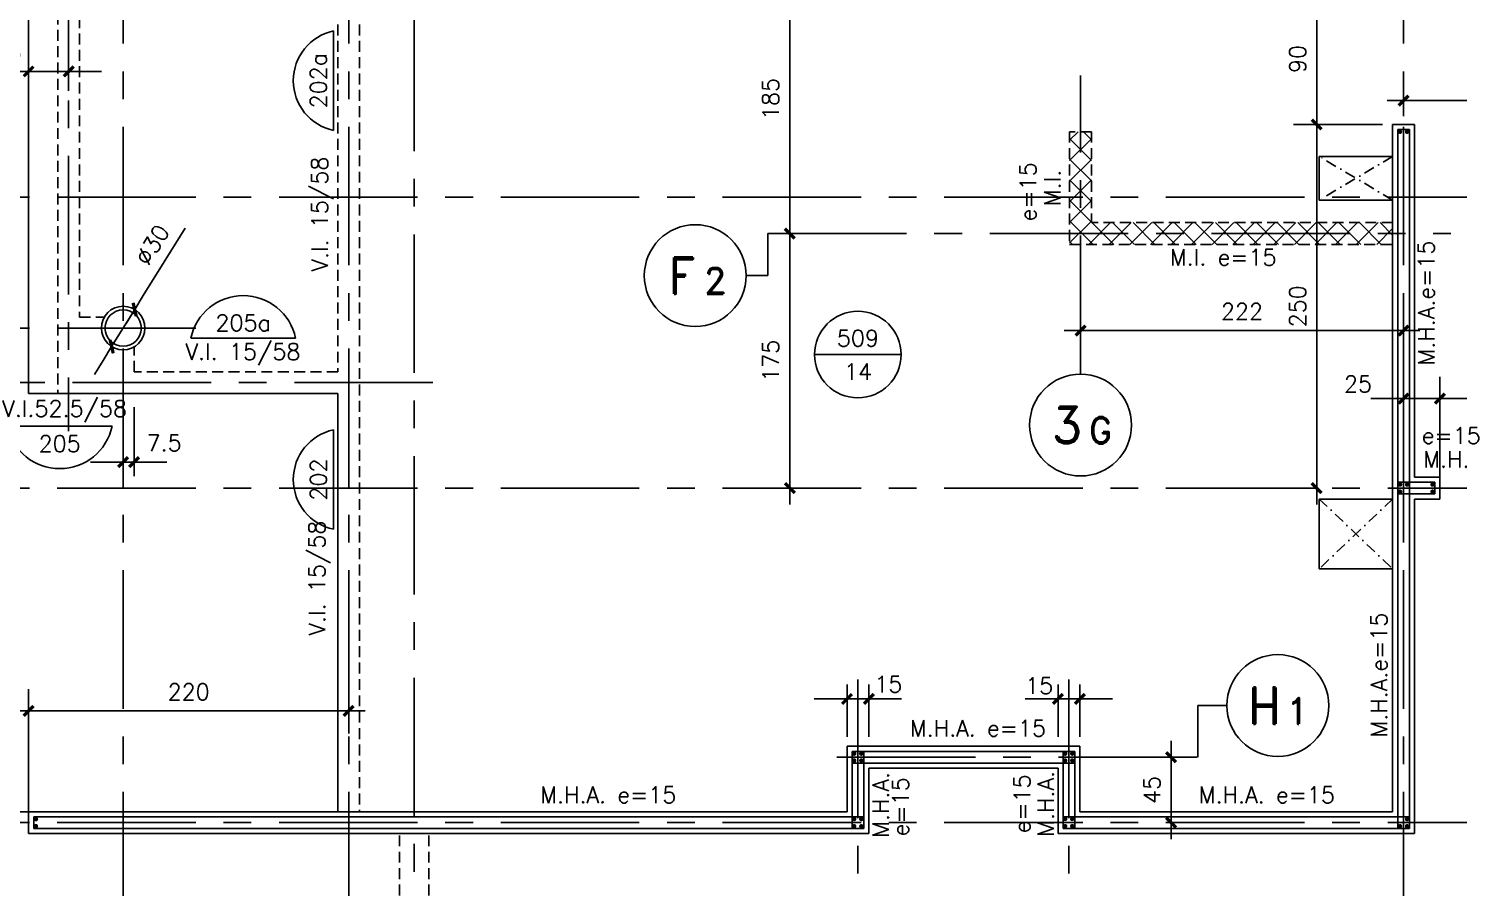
# Model space of a CAD drawing. Header units: millimetres. Extents: x -656330 to -652130, y 68248 to 71298.
# Drawn here: x -655822 to -654839, y 69334 to 69924 of the extents above; entities that cross this region are included whole.
import ezdxf
from ezdxf.enums import TextEntityAlignment as Align

# ---------------------------------------------------------------- set-up
doc = ezdxf.new("R2010")
doc.units = ezdxf.units.MM
doc.header["$LTSCALE"] = 30
for name, pattern in [('CENTER', [50.8, 31.75, -6.35, 6.35, -6.35]), ('DASHDOT', [1, 0.5, -0.25, 0, -0.25]), ('DASHED', [0.75, 0.5, -0.25]), ('HIDDEN', [0.375, 0.25, -0.125])]:
    doc.linetypes.add(name, pattern=pattern)
for name, color, linetype in [('A-LINEA 015', 6, 'Continuous'), ('BORDE DE LOSAS', 3, 'Continuous'), ('COTAS', 5, 'Continuous'), ('Cotas2', 1, 'Continuous'), ('EJES', 1, 'CENTER'), ('HATCH2', 1, 'HIDDEN'), ('MALLA', 1, 'Continuous'), ('MUROS', 5, 'Continuous'), ('SEGMENTOS1', 2, 'DASHED'), ('TEXTOS1', 9, 'Continuous'), ('VANOS', 8, 'DASHDOT'), ('VIGAS', 3, 'Continuous')]:
    doc.layers.add(name, color=color, linetype=linetype)
doc.styles.add('ROMAND', font='romand')
doc.styles.add('ROMANS', font='romans')
doc.dimstyles.new('ING-50', dxfattribs={"dimscale": 5, "dimtxt": 2.25, "dimasz": 2.25, "dimexe": 3, "dimexo": 0, "dimgap": 1.5, "dimtad": 1, "dimdec": 1, "dimzin": 12, "dimdsep": 46, "dimtxsty": 'ROMANS', "dimblk1": 'TICK1', "dimblk2": 'TICK1', "dimsah": 1, "dimcen": 0.09, "dimclrd": 2, "dimclre": 1, "dimclrt": 3, "dimadec": 1, "dimazin": 3, "dimtfac": 1, "dimtdec": 1, "dimtix": 1, "dimtmove": 2, "dimatfit": 3, "dimfxl": 3, "dimtolj": 1, "dimtzin": 12, "dimarcsym": 0})

# ---------------------------------------------------------------- blocks, each defined once
blk = doc.blocks.new('losa-ne')
at = {"color": 5, "linetype": 'Continuous'}
blk.add_line((-29.75, 0), (29.75, 0), dxfattribs=at)
at = {"color": 3, "linetype": 'Continuous'}
blk.add_circle((0, 0), 29.75, dxfattribs=at)
at = {"color": 3, "linetype": 'Continuous', "style": 'ROMANS'}
for tag, p in [('N%%DL', (0.04, 5.64)), ('ESP', (0.16, -17.44))]:
    blk.add_attdef(tag, text='', height=11.25, dxfattribs=at).set_placement(p, align=Align.CENTER)
blk = doc.blocks.new('TICK1')
at = {"color": 2}
for points in [[(0, 0), (-1, 0)], [(0, 0), (1, 0)]]:
    blk.add_lwpolyline(points, dxfattribs=at)
at = {"color": 2, "const_width": 0.2}
blk.add_lwpolyline([(-0.3, -0.3), (0.3, 0.3)], dxfattribs=at)
blk = doc.blocks.new('*D51')
at = {"layer": 'COTAS', "color": 1, "lineweight": -2}
for p, q in [((-654936.84, 69948.25), (-654951.84, 69948.25)), ((-654936.84, 69858.25), (-654951.84, 69858.25))]:
    blk.add_line(p, q, dxfattribs=at)
at = {"layer": 'COTAS', "color": 2, "lineweight": -2}
blk.add_line((-654936.84, 69869.5), (-654936.84, 69937), dxfattribs=at)
at = {"layer": 'Defpoints', "color": 0}
for p in [(-654936.84, 69948.25), (-654936.84, 69948.25), (-654936.84, 69858.25)]:
    blk.add_point(p, dxfattribs=at)
at = {"layer": 'COTAS', "color": 2, "lineweight": -2, "xscale": 11.25, "yscale": 11.25, "zscale": 11.25}
for p, rotation in [((-654936.84, 69948.25), 90), ((-654936.84, 69858.25), 270)]:
    blk.add_blockref('TICK1', p, dxfattribs=dict(at, rotation=rotation))
at = {"layer": 'COTAS', "color": 3, "insert": (-654949.96, 69903.25), "char_height": 11.25, "attachment_point": 5, "rotation": 90, "style": 'ROMANS'}
blk.add_mtext('\\A1;90', dxfattribs=at)
blk = doc.blocks.new('*D52')
at = {"layer": 'COTAS', "color": 1, "lineweight": -2}
for p, q in [((-654936.84, 69858.25), (-654951.84, 69858.25)), ((-654936.84, 69608.25), (-654951.84, 69608.25))]:
    blk.add_line(p, q, dxfattribs=at)
at = {"layer": 'COTAS', "color": 2, "lineweight": -2}
blk.add_line((-654936.84, 69847), (-654936.84, 69619.5), dxfattribs=at)
at = {"layer": 'Defpoints', "color": 0}
for p in [(-654936.84, 69858.25), (-654936.84, 69608.25), (-654936.84, 69608.25)]:
    blk.add_point(p, dxfattribs=at)
at = {"layer": 'COTAS', "color": 2, "lineweight": -2, "xscale": 11.25, "yscale": 11.25, "zscale": 11.25}
for p, rotation in [((-654936.84, 69858.25), 90), ((-654936.84, 69608.25), 270)]:
    blk.add_blockref('TICK1', p, dxfattribs=dict(at, rotation=rotation))
at = {"layer": 'COTAS', "color": 3, "insert": (-654949.96, 69733.25), "char_height": 11.25, "attachment_point": 5, "rotation": 90, "style": 'ROMANS'}
blk.add_mtext('\\A1;250', dxfattribs=at)
blk = doc.blocks.new('*D206')
at = {"layer": 'COTAS', "color": 1, "lineweight": -2}
for p, q in [((-654877.15, 69588.98), (-654877.15, 69684.85)), ((-654852.15, 69615.75), (-654852.15, 69684.85))]:
    blk.add_line(p, q, dxfattribs=at)
at = {"layer": 'COTAS', "color": 2, "lineweight": -2}
for p, q in [((-654888.4, 69669.85), (-654899.65, 69669.85)), ((-654852.15, 69669.85), (-654877.15, 69669.85)), ((-654840.9, 69669.85), (-654829.65, 69669.85))]:
    blk.add_line(p, q, dxfattribs=at)
at = {"layer": 'Defpoints', "color": 0}
for p in [(-654877.15, 69669.85), (-654852.15, 69615.75), (-654877.15, 69588.98)]:
    blk.add_point(p, dxfattribs=at)
at = {"layer": 'COTAS', "color": 2, "lineweight": -2, "xscale": 11.25, "yscale": 11.25, "zscale": 11.25}
blk.add_blockref('TICK1', (-654877.15, 69669.85), dxfattribs=at)
at = {"layer": 'COTAS', "color": 2, "lineweight": -2, "xscale": 11.25, "yscale": 11.25, "zscale": 11.25, "rotation": 180}
blk.add_blockref('TICK1', (-654852.15, 69669.85), dxfattribs=at)
at = {"layer": 'COTAS', "color": 3, "insert": (-654908.45, 69679.82), "char_height": 11.25, "attachment_point": 5, "style": 'ROMANS'}
blk.add_mtext('\\A1;25', dxfattribs=at)
blk = doc.blocks.new('*D62')
at = {"layer": 'COTAS', "color": 1, "lineweight": -2}
for p, q in [((-654852.15, 69615.75), (-654852.15, 69684.85)), ((-654762.15, 69623.86), (-654762.15, 69684.85))]:
    blk.add_line(p, q, dxfattribs=at)
at = {"layer": 'COTAS', "color": 2, "lineweight": -2}
blk.add_line((-654840.9, 69669.85), (-654773.4, 69669.85), dxfattribs=at)
at = {"layer": 'Defpoints', "color": 0}
for p in [(-654762.15, 69669.85), (-654762.15, 69623.86), (-654852.15, 69615.75)]:
    blk.add_point(p, dxfattribs=at)
at = {"layer": 'COTAS', "color": 2, "lineweight": -2, "xscale": 11.25, "yscale": 11.25, "zscale": 11.25, "rotation": 180}
blk.add_blockref('TICK1', (-654852.15, 69669.85), dxfattribs=at)
at = {"layer": 'COTAS', "color": 2, "lineweight": -2, "xscale": 11.25, "yscale": 11.25, "zscale": 11.25}
blk.add_blockref('TICK1', (-654762.15, 69669.85), dxfattribs=at)
at = {"layer": 'COTAS', "color": 3, "insert": (-654807.15, 69682.98), "char_height": 11.25, "attachment_point": 5, "style": 'ROMANS'}
blk.add_mtext('\\A1;90', dxfattribs=at)
blk = doc.blocks.new('*D63')
at = {"layer": 'COTAS', "color": 1, "lineweight": -2}
for p, q in [((-654747.15, 69366.21), (-654747.15, 69288.71)), ((-654877.15, 69326.21), (-654877.15, 69288.71))]:
    blk.add_line(p, q, dxfattribs=at)
at = {"layer": 'COTAS', "color": 2, "lineweight": -2}
blk.add_line((-654865.9, 69303.71), (-654758.4, 69303.71), dxfattribs=at)
at = {"layer": 'Defpoints', "color": 0}
for p in [(-654747.15, 69366.21), (-654877.15, 69326.21), (-654747.15, 69303.71)]:
    blk.add_point(p, dxfattribs=at)
at = {"layer": 'COTAS', "color": 2, "lineweight": -2, "xscale": 11.25, "yscale": 11.25, "zscale": 11.25, "rotation": 180}
blk.add_blockref('TICK1', (-654877.15, 69303.71), dxfattribs=at)
at = {"layer": 'COTAS', "color": 2, "lineweight": -2, "xscale": 11.25, "yscale": 11.25, "zscale": 11.25}
blk.add_blockref('TICK1', (-654747.15, 69303.71), dxfattribs=at)
at = {"layer": 'COTAS', "color": 3, "insert": (-654812.15, 69316.84), "char_height": 11.25, "attachment_point": 5, "style": 'ROMANS'}
blk.add_mtext('\\A1;130', dxfattribs=at)
blk = doc.blocks.new('*D68')
at = {"layer": 'COTAS', "color": 1, "lineweight": -2, "ltscale": 0.5}
for p, q in [((-655822.15, 69381.1), (-655822.15, 69470.05)), ((-655602.15, 69439.52), (-655602.15, 69470.05))]:
    blk.add_line(p, q, dxfattribs=at)
at = {"layer": 'COTAS', "color": 2, "lineweight": -2, "ltscale": 0.5}
blk.add_line((-655613.4, 69455.05), (-655810.9, 69455.05), dxfattribs=at)
at = {"layer": 'Defpoints', "color": 0, "ltscale": 0.5}
for p in [(-655822.15, 69455.05), (-655602.15, 69439.52), (-655822.15, 69381.1)]:
    blk.add_point(p, dxfattribs=at)
at = {"layer": 'COTAS', "color": 2, "lineweight": -2, "ltscale": 0.5, "xscale": 11.25, "yscale": 11.25, "zscale": 11.25, "rotation": 180}
blk.add_blockref('TICK1', (-655822.15, 69455.05), dxfattribs=at)
at = {"layer": 'COTAS', "color": 2, "lineweight": -2, "ltscale": 0.5, "xscale": 11.25, "yscale": 11.25, "zscale": 11.25}
blk.add_blockref('TICK1', (-655602.15, 69455.05), dxfattribs=at)
at = {"layer": 'COTAS', "color": 3, "ltscale": 0.5, "insert": (-655712.15, 69468.18), "char_height": 11.25, "attachment_point": 5, "style": 'ROMANS'}
blk.add_mtext('\\A1;220', dxfattribs=at)
blk = doc.blocks.new('*D110')
at = {"layer": 'COTAS', "color": 1, "lineweight": -2}
for p, q in [((-654877.15, 69863.97), (-654877.15, 69889.69)), ((-654744.65, 69818.37), (-654744.65, 69889.69))]:
    blk.add_line(p, q, dxfattribs=at)
at = {"layer": 'COTAS', "color": 2, "lineweight": -2}
blk.add_line((-654755.9, 69874.69), (-654865.9, 69874.69), dxfattribs=at)
at = {"layer": 'Defpoints', "color": 0}
for p in [(-654877.15, 69874.69), (-654877.15, 69863.97), (-654744.65, 69818.37)]:
    blk.add_point(p, dxfattribs=at)
at = {"layer": 'COTAS', "color": 2, "lineweight": -2, "xscale": 11.25, "yscale": 11.25, "zscale": 11.25, "rotation": 180}
blk.add_blockref('TICK1', (-654877.15, 69874.69), dxfattribs=at)
at = {"layer": 'COTAS', "color": 2, "lineweight": -2, "xscale": 11.25, "yscale": 11.25, "zscale": 11.25}
blk.add_blockref('TICK1', (-654744.65, 69874.69), dxfattribs=at)
at = {"layer": 'COTAS', "color": 3, "insert": (-654810.9, 69887.81), "char_height": 11.25, "attachment_point": 5, "style": 'ROMANS'}
blk.add_mtext('\\A1;132.5', dxfattribs=at)
blk = doc.blocks.new('*D208')
at = {"layer": 'COTAS', "color": 2, "lineweight": -2}
for p, q in [((-655714.48, 69786.98), (-655743.3, 69740.56)), ((-655765.06, 69705.51), (-655749.24, 69731)), ((-655770.99, 69695.95), (-655776.93, 69686.39))]:
    blk.add_line(p, q, dxfattribs=at)
at = {"layer": 'Defpoints', "color": 0}
for p in [(-655749.24, 69731), (-655765.06, 69705.51)]:
    blk.add_point(p, dxfattribs=at)
at = {"layer": 'COTAS', "color": 2, "lineweight": -2, "xscale": 11.25, "yscale": 11.25, "zscale": 11.25}
for p, rotation in [((-655749.24, 69731), 238.1694661809094), ((-655765.06, 69705.51), 58.16946618090941)]:
    blk.add_blockref('TICK1', p, dxfattribs=dict(at, rotation=rotation))
at = {"layer": 'COTAS', "color": 3, "insert": (-655737.08, 69775.47), "char_height": 11.25, "attachment_point": 5, "rotation": 58.16947, "style": 'ROMANS'}
blk.add_mtext('\\A1;∅30', dxfattribs=at)
blk = doc.blocks.new('*D144')
at = {"layer": 'COTAS', "color": 1, "lineweight": -2}
for p, q in [((-655757.15, 69626.18), (-655757.15, 69641.18)), ((-655749.65, 69626.18), (-655749.65, 69641.18))]:
    blk.add_line(p, q, dxfattribs=at)
at = {"layer": 'COTAS', "color": 2, "lineweight": -2}
for p, q in [((-655768.4, 69626.18), (-655779.65, 69626.18)), ((-655749.65, 69626.18), (-655757.15, 69626.18)), ((-655738.4, 69626.18), (-655727.15, 69626.18))]:
    blk.add_line(p, q, dxfattribs=at)
at = {"layer": 'Defpoints', "color": 0}
for p in [(-655757.15, 69626.18), (-655757.15, 69626.18), (-655749.65, 69626.18)]:
    blk.add_point(p, dxfattribs=at)
at = {"layer": 'COTAS', "color": 2, "lineweight": -2, "xscale": 11.25, "yscale": 11.25, "zscale": 11.25}
blk.add_blockref('TICK1', (-655757.15, 69626.18), dxfattribs=at)
at = {"layer": 'COTAS', "color": 2, "lineweight": -2, "xscale": 11.25, "yscale": 11.25, "zscale": 11.25, "rotation": 180}
blk.add_blockref('TICK1', (-655749.65, 69626.18), dxfattribs=at)
at = {"layer": 'COTAS', "color": 3, "insert": (-655729.01, 69639.31), "char_height": 11.25, "attachment_point": 5, "style": 'ROMANS'}
blk.add_mtext('\\A1;7.5', dxfattribs=at)
blk = doc.blocks.new('*D148')
at = {"layer": 'COTAS', "color": 1, "lineweight": -2, "ltscale": 0.5}
for p, q in [((-655822.15, 69879.74), (-655822.15, 69909.7)), ((-655794.65, 69881.28), (-655794.65, 69909.7))]:
    blk.add_line(p, q, dxfattribs=at)
at = {"layer": 'COTAS', "color": 2, "lineweight": -2, "ltscale": 0.5}
for p, q in [((-655833.4, 69894.7), (-655844.65, 69894.7)), ((-655794.65, 69894.7), (-655822.15, 69894.7)), ((-655783.4, 69894.7), (-655772.15, 69894.7))]:
    blk.add_line(p, q, dxfattribs=at)
at = {"layer": 'Defpoints', "color": 0, "ltscale": 0.5}
for p in [(-655822.15, 69894.7), (-655822.15, 69879.74), (-655794.65, 69881.28)]:
    blk.add_point(p, dxfattribs=at)
at = {"layer": 'COTAS', "color": 2, "lineweight": -2, "ltscale": 0.5, "xscale": 11.25, "yscale": 11.25, "zscale": 11.25}
blk.add_blockref('TICK1', (-655822.15, 69894.7), dxfattribs=at)
at = {"layer": 'COTAS', "color": 2, "lineweight": -2, "ltscale": 0.5, "xscale": 11.25, "yscale": 11.25, "zscale": 11.25, "rotation": 180}
blk.add_blockref('TICK1', (-655794.65, 69894.7), dxfattribs=at)
at = {"layer": 'COTAS', "color": 3, "ltscale": 0.5, "insert": (-655843.86, 69907.83), "char_height": 11.25, "attachment_point": 5, "style": 'ROMANS'}
blk.add_mtext('\\A1;27.5', dxfattribs=at)
blk = doc.blocks.new('*D179')
at = {"layer": 'COTAS', "color": 1, "lineweight": -2, "ltscale": 0.5}
for p, q in [((-655937.15, 69411.64), (-655937.15, 69470.05)), ((-655822.15, 69381.1), (-655822.15, 69470.05))]:
    blk.add_line(p, q, dxfattribs=at)
at = {"layer": 'COTAS', "color": 2, "lineweight": -2, "ltscale": 0.5}
blk.add_line((-655925.9, 69455.05), (-655833.4, 69455.05), dxfattribs=at)
at = {"layer": 'Defpoints', "color": 0, "ltscale": 0.5}
for p in [(-655822.15, 69455.05), (-655937.15, 69411.64), (-655822.15, 69381.1)]:
    blk.add_point(p, dxfattribs=at)
at = {"layer": 'COTAS', "color": 2, "lineweight": -2, "ltscale": 0.5, "xscale": 11.25, "yscale": 11.25, "zscale": 11.25, "rotation": 180}
blk.add_blockref('TICK1', (-655937.15, 69455.05), dxfattribs=at)
at = {"layer": 'COTAS', "color": 2, "lineweight": -2, "ltscale": 0.5, "xscale": 11.25, "yscale": 11.25, "zscale": 11.25}
blk.add_blockref('TICK1', (-655822.15, 69455.05), dxfattribs=at)
at = {"layer": 'COTAS', "color": 3, "ltscale": 0.5, "insert": (-655879.65, 69468.18), "char_height": 11.25, "attachment_point": 5, "style": 'ROMANS'}
blk.add_mtext('\\A1;115', dxfattribs=at)
blk = doc.blocks.new('*D242')
at = {"layer": 'COTAS', "color": 1, "lineweight": -2}
for p, q in [((-655040.39, 69423.25), (-655021.9, 69423.25)), ((-655040.2, 69378.25), (-655021.9, 69378.25))]:
    blk.add_line(p, q, dxfattribs=at)
at = {"layer": 'COTAS', "color": 2, "lineweight": -2}
blk.add_line((-655036.9, 69389.5), (-655036.9, 69412), dxfattribs=at)
at = {"layer": 'Defpoints', "color": 0}
for p in [(-655040.39, 69423.25), (-655036.9, 69423.25), (-655040.2, 69378.25)]:
    blk.add_point(p, dxfattribs=at)
at = {"layer": 'COTAS', "color": 2, "lineweight": -2, "xscale": 11.25, "yscale": 11.25, "zscale": 11.25}
for p, rotation in [((-655036.9, 69423.25), 90), ((-655036.9, 69378.25), 270)]:
    blk.add_blockref('TICK1', p, dxfattribs=dict(at, rotation=rotation))
at = {"layer": 'COTAS', "color": 3, "insert": (-655050.03, 69400.75), "char_height": 11.25, "attachment_point": 5, "rotation": 90, "style": 'ROMANS'}
blk.add_mtext('\\A1;45', dxfattribs=at)
blk = doc.blocks.new('eje-3')
at = {"color": 3, "linetype": 'Continuous'}
blk.add_circle((0, 0), 35, dxfattribs=at)
at = {"color": 5, "linetype": 'Continuous', "style": 'ROMAND'}
for height, p in [(25, (-9.19, 0)), (18, (13.69, -3.58))]:
    blk.add_attdef('0', text='', height=height, dxfattribs=at).set_placement(p, align=Align.MIDDLE)
blk = doc.blocks.new('*D244')
at = {"layer": 'COTAS', "color": 2, "lineweight": -2}
for p, q in [((-655125.9, 69463.29), (-655137.15, 69463.29)), ((-655114.65, 69463.29), (-655099.65, 69463.29)), ((-655088.4, 69463.29), (-655077.15, 69463.29))]:
    blk.add_line(p, q, dxfattribs=at)
at = {"layer": 'COTAS', "color": 1, "lineweight": -2}
for p, q in [((-655114.65, 69463.29), (-655114.65, 69448.29)), ((-655099.65, 69463.29), (-655099.65, 69448.29))]:
    blk.add_line(p, q, dxfattribs=at)
at = {"layer": 'Defpoints', "color": 0}
for p in [(-655114.65, 69463.29), (-655099.65, 69463.29), (-655099.65, 69463.29)]:
    blk.add_point(p, dxfattribs=at)
at = {"layer": 'COTAS', "color": 2, "lineweight": -2, "xscale": 11.25, "yscale": 11.25, "zscale": 11.25}
blk.add_blockref('TICK1', (-655114.65, 69463.29), dxfattribs=at)
at = {"layer": 'COTAS', "color": 2, "lineweight": -2, "xscale": 11.25, "yscale": 11.25, "zscale": 11.25, "rotation": 180}
blk.add_blockref('TICK1', (-655099.65, 69463.29), dxfattribs=at)
at = {"layer": 'COTAS', "color": 3, "insert": (-655127.6, 69472.4), "char_height": 11.25, "attachment_point": 5, "style": 'ROMANS'}
blk.add_mtext('\\A1;15', dxfattribs=at)
blk = doc.blocks.new('*D245')
at = {"layer": 'COTAS', "color": 2, "lineweight": -2}
for p, q in [((-655270.9, 69463.29), (-655282.15, 69463.29)), ((-655259.65, 69463.29), (-655244.65, 69463.29)), ((-655233.4, 69463.29), (-655222.15, 69463.29))]:
    blk.add_line(p, q, dxfattribs=at)
at = {"layer": 'COTAS', "color": 1, "lineweight": -2}
for p, q in [((-655259.65, 69463.29), (-655259.65, 69448.29)), ((-655244.65, 69463.29), (-655244.65, 69448.29))]:
    blk.add_line(p, q, dxfattribs=at)
at = {"layer": 'Defpoints', "color": 0}
for p in [(-655259.65, 69463.29), (-655244.65, 69463.29), (-655244.65, 69463.29)]:
    blk.add_point(p, dxfattribs=at)
at = {"layer": 'COTAS', "color": 2, "lineweight": -2, "xscale": 11.25, "yscale": 11.25, "zscale": 11.25}
blk.add_blockref('TICK1', (-655259.65, 69463.29), dxfattribs=at)
at = {"layer": 'COTAS', "color": 2, "lineweight": -2, "xscale": 11.25, "yscale": 11.25, "zscale": 11.25, "rotation": 180}
blk.add_blockref('TICK1', (-655244.65, 69463.29), dxfattribs=at)
at = {"layer": 'COTAS', "color": 3, "insert": (-655231.24, 69473.4), "char_height": 11.25, "attachment_point": 5, "style": 'ROMANS'}
blk.add_mtext('\\A1;15', dxfattribs=at)
blk = doc.blocks.new('*D255')
at = {"layer": 'COTAS', "color": 1, "lineweight": -2}
for p, q in [((-655298.98, 69968.25), (-655313.98, 69968.25)), ((-655298.98, 69783.25), (-655313.98, 69783.25))]:
    blk.add_line(p, q, dxfattribs=at)
at = {"layer": 'COTAS', "color": 2, "lineweight": -2}
blk.add_line((-655298.98, 69957), (-655298.98, 69794.5), dxfattribs=at)
at = {"layer": 'Defpoints', "color": 0}
for p in [(-655298.98, 69968.25), (-655298.98, 69783.25), (-655298.98, 69783.25)]:
    blk.add_point(p, dxfattribs=at)
at = {"layer": 'COTAS', "color": 2, "lineweight": -2, "xscale": 11.25, "yscale": 11.25, "zscale": 11.25}
for p, rotation in [((-655298.98, 69968.25), 90), ((-655298.98, 69783.25), 270)]:
    blk.add_blockref('TICK1', p, dxfattribs=dict(at, rotation=rotation))
at = {"layer": 'COTAS', "color": 3, "insert": (-655312.1, 69875.75), "char_height": 11.25, "attachment_point": 5, "rotation": 90, "style": 'ROMANS'}
blk.add_mtext('\\A1;185', dxfattribs=at)
blk = doc.blocks.new('*D256')
at = {"layer": 'COTAS', "color": 1, "lineweight": -2, "ltscale": 0.5}
for p, q in [((-655099.15, 69729.57), (-655099.15, 69701.57)), ((-654877.15, 69729.57), (-654877.15, 69701.57))]:
    blk.add_line(p, q, dxfattribs=at)
at = {"layer": 'COTAS', "color": 2, "lineweight": -2, "ltscale": 0.5}
blk.add_line((-655087.9, 69716.57), (-654888.4, 69716.57), dxfattribs=at)
at = {"layer": 'Defpoints', "color": 0, "ltscale": 0.5}
for p in [(-655099.15, 69729.57), (-654877.15, 69729.57), (-654877.15, 69716.57)]:
    blk.add_point(p, dxfattribs=at)
at = {"layer": 'COTAS', "color": 2, "lineweight": -2, "ltscale": 0.5, "xscale": 11.25, "yscale": 11.25, "zscale": 11.25, "rotation": 180}
blk.add_blockref('TICK1', (-655099.15, 69716.57), dxfattribs=at)
at = {"layer": 'COTAS', "color": 2, "lineweight": -2, "ltscale": 0.5, "xscale": 11.25, "yscale": 11.25, "zscale": 11.25}
blk.add_blockref('TICK1', (-654877.15, 69716.57), dxfattribs=at)
at = {"layer": 'COTAS', "color": 3, "ltscale": 0.5, "insert": (-654988.15, 69729.69), "char_height": 11.25, "attachment_point": 5, "style": 'ROMANS'}
blk.add_mtext('\\A1;222', dxfattribs=at)
blk = doc.blocks.new('*D257')
at = {"layer": 'COTAS', "color": 1, "lineweight": -2}
for p, q in [((-655298.98, 69783.25), (-655313.98, 69783.25)), ((-655298.98, 69608.25), (-655313.98, 69608.25))]:
    blk.add_line(p, q, dxfattribs=at)
at = {"layer": 'COTAS', "color": 2, "lineweight": -2}
blk.add_line((-655298.98, 69772), (-655298.98, 69619.5), dxfattribs=at)
at = {"layer": 'Defpoints', "color": 0}
for p in [(-655298.98, 69783.25), (-655298.98, 69608.25), (-655298.98, 69608.25)]:
    blk.add_point(p, dxfattribs=at)
at = {"layer": 'COTAS', "color": 2, "lineweight": -2, "xscale": 11.25, "yscale": 11.25, "zscale": 11.25}
for p, rotation in [((-655298.98, 69783.25), 90), ((-655298.98, 69608.25), 270)]:
    blk.add_blockref('TICK1', p, dxfattribs=dict(at, rotation=rotation))
at = {"layer": 'COTAS', "color": 3, "insert": (-655312.1, 69695.75), "char_height": 11.25, "attachment_point": 5, "rotation": 90, "style": 'ROMANS'}
blk.add_mtext('\\A1;175', dxfattribs=at)

msp = doc.modelspace()

# ---------------------------------------------------------------- hatches: boundary and pattern name
at = {"layer": 'HATCH2'}
h = msp.add_hatch(dxfattribs=at)
h.set_pattern_fill('_USER', color=256, scale=10, angle=45, style=0, double=1, pattern_type=0)
h.set_pattern_definition([(45, (0, 0), (-7.07106781, 7.07106781), []), (135, (0, 0), (-7.07106781, -7.07106781), [])])
h.paths.add_polyline_path([(-655091.648, 69853.253), (-655099.148, 69853.253), (-655099.148, 69808.253), (-655091.648, 69808.253)])
h.paths.add_polyline_path([(-655099.148, 69853.253), (-655106.648, 69853.253), (-655106.648, 69808.253), (-655099.148, 69808.253)])
h.paths.add_polyline_path([(-655099.148, 69808.253), (-655106.648, 69808.253), (-655106.648, 69783.253), (-655099.148, 69783.253)])
h.paths.add_polyline_path([(-655091.648, 69808.253), (-655099.148, 69808.253), (-655099.148, 69783.253), (-654884.648, 69783.253), (-654884.648, 69790.753), (-655091.648, 69790.753)])
h.paths.add_polyline_path([(-655099.148, 69783.253), (-655106.648, 69783.253), (-655106.648, 69775.753), (-655099.148, 69775.753)])
h.paths.add_polyline_path([(-654884.648, 69783.253), (-655099.148, 69783.253), (-655099.148, 69775.753), (-654884.648, 69775.753)])

# ---------------------------------------------------------------- linework, layer by layer
at = {"layer": 'BORDE DE LOSAS', "ltscale": 0.5}
msp.add_line((-655609.648, 69673.253), (-655822.148, 69673.253), dxfattribs=at)
at = {"layer": 'BORDE DE LOSAS', "ltscale": 0.2}
for points in [[(-654935.148, 69836.253), (-654884.648, 69836.253), (-654884.648, 69806.253), (-654935.148, 69806.253)], [(-654935.148, 69600.753), (-654884.648, 69600.753), (-654884.648, 69552.753), (-654935.148, 69552.753)]]:
    msp.add_lwpolyline(points, close=True, dxfattribs=at)
at = {"layer": 'Cotas2'}
for p, q in [((-654891.714, 69858.253), (-654952.904, 69858.253)), ((-655749.648, 69616.556), (-655749.648, 69663.977)), ((-655259.648, 69473.239), (-655259.648, 69437.172)), ((-655244.648, 69473.239), (-655244.648, 69437.172)), ((-655114.648, 69473.239), (-655114.648, 69437.172)), ((-655099.648, 69473.239), (-655099.648, 69437.172))]:
    msp.add_line(p, q, dxfattribs=at)
at = {"layer": 'EJES', "ltscale": 0.1}
for p, q in [((-655757.148, 71228.253), (-655757.148, 68448.253)), ((-655602.148, 71228.253), (-655602.148, 68448.253)), ((-654877.148, 71228.253), (-654877.148, 68448.253)), ((-655794.648, 71208.253), (-655794.648, 69647.405)), ((-655557.148, 68468.253), (-655557.148, 71208.253)), ((-655099.148, 69686.568), (-655099.148, 69891.887)), ((-656259.648, 69808.253), (-652983.157, 69808.253)), ((-655313.977, 69783.253), (-654844.665, 69783.253)), ((-655313.977, 69754.333), (-655313.977, 69783.253)), ((-655328.977, 69754.333), (-655313.977, 69754.333)), ((-656259.594, 69718.253), (-655698.086, 69718.253)), ((-655544.231, 69680.753), (-655922.934, 69680.753)), ((-656259.648, 69608.253), (-652983.157, 69608.253)), ((-655252.148, 69476.607), (-655252.148, 69263.345)), ((-655107.148, 69476.607), (-655107.148, 69263.345)), ((-654998.569, 69458.76), (-655018.569, 69458.76)), ((-655018.569, 69458.76), (-655018.569, 69423.253)), ((-655266.67, 69423.253), (-655018.569, 69423.253)), ((-656259.648, 69378.253), (-652983.157, 69378.253))]:
    msp.add_line(p, q, dxfattribs=at)
at = {"layer": 'MALLA', "ltscale": 0.5}
for p, q in [((-654881.148, 69854.753), (-654881.148, 69374.253)), ((-654881.148, 69854.753), (-654873.148, 69854.753)), ((-654873.148, 69374.253), (-654873.148, 69854.753)), ((-654881.148, 69612.253), (-654881.148, 69604.253)), ((-654855.648, 69612.253), (-654881.148, 69612.253)), ((-654873.148, 69612.253), (-654881.148, 69612.253)), ((-654881.148, 69604.253), (-654855.648, 69604.253)), ((-654855.648, 69604.253), (-654855.648, 69612.253)), ((-655256.148, 69427.253), (-655256.148, 69374.253)), ((-655103.148, 69427.253), (-655256.148, 69427.253)), ((-655248.148, 69374.253), (-655248.148, 69427.253)), ((-655111.148, 69427.253), (-655111.148, 69374.253)), ((-655103.148, 69374.253), (-655103.148, 69427.253)), ((-655256.148, 69419.253), (-655103.148, 69419.253)), ((-655818.648, 69382.253), (-655818.648, 69374.253)), ((-655248.148, 69382.253), (-655818.648, 69382.253)), ((-654873.148, 69382.253), (-655111.148, 69382.253)), ((-654873.148, 69374.253), (-654873.148, 69382.253)), ((-655818.648, 69374.253), (-655248.148, 69374.253)), ((-655111.148, 69374.253), (-654873.148, 69374.253)), ((-654881.148, 69374.253), (-654873.148, 69374.253))]:
    msp.add_line(p, q, dxfattribs=at)
at = {"layer": 'MALLA', "ltscale": 0.5, "const_width": 1.5}
for points in [[(-654880.307, 69853.162, -1), (-654878.807, 69853.162, -1)], [(-654875.489, 69853.162, -1), (-654873.989, 69853.162, -1)], [(-654880.307, 69610.662, 1), (-654878.807, 69610.662, 1)], [(-654880.307, 69610.662, 1), (-654878.807, 69610.662, 1)], [(-654880.307, 69605.844, 1), (-654878.807, 69605.844, 1)], [(-654875.489, 69610.662, 1), (-654873.989, 69610.662, 1)], [(-654857.989, 69610.662, 1), (-654856.489, 69610.662, 1)], [(-654857.989, 69605.844, 1), (-654856.489, 69605.844, 1)], [(-655255.477, 69425.669, 1), (-655253.977, 69425.669, 1)], [(-655250.612, 69425.669, 1), (-655249.112, 69425.669, 1)], [(-655110.477, 69425.669, 1), (-655108.977, 69425.669, 1)], [(-655105.612, 69425.669, 1), (-655104.112, 69425.669, 1)], [(-655255.477, 69420.997, 1), (-655253.977, 69420.997, 1)], [(-655250.612, 69420.997, 1), (-655249.112, 69420.997, 1)], [(-655110.477, 69420.997, 1), (-655108.977, 69420.997, 1)], [(-655105.612, 69420.997, 1), (-655104.112, 69420.997, 1)], [(-655817.807, 69380.662, 1), (-655816.307, 69380.662, 1)], [(-655255.477, 69380.72, 1), (-655253.977, 69380.72, 1)], [(-655250.612, 69380.72, 1), (-655249.112, 69380.72, 1)], [(-655110.477, 69380.776, 1), (-655108.977, 69380.776, 1)], [(-655105.612, 69380.776, 1), (-655104.112, 69380.776, 1)], [(-654875.489, 69380.662, 1), (-654873.989, 69380.662, 1)], [(-655817.807, 69375.844, 1), (-655816.307, 69375.844, 1)], [(-655255.477, 69375.812, 1), (-655253.977, 69375.812, 1)], [(-655250.612, 69375.812, 1), (-655249.112, 69375.812, 1)], [(-655110.477, 69375.864, 1), (-655108.977, 69375.864, 1)], [(-655105.612, 69375.864, 1), (-655104.112, 69375.864, 1)], [(-654880.307, 69375.844, 1), (-654878.807, 69375.844, 1)], [(-654875.489, 69375.844, 1), (-654873.989, 69375.844, 1)], [(-654875.489, 69375.844, 1), (-654873.989, 69375.844, 1)]]:
    msp.add_lwpolyline(points, format="xyb", close=True, dxfattribs=at)
at = {"layer": 'MALLA', "ltscale": 0.5}
msp.add_circle((-655757.148, 69718.253), 12.5, dxfattribs=at)
at = {"layer": 'MUROS', "ltscale": 0.5}
for p, q in [((-654884.648, 69858.253), (-654884.648, 69385.753)), ((-654884.648, 69858.253), (-654869.648, 69858.253)), ((-654869.648, 69615.753), (-654869.648, 69858.253)), ((-654852.148, 69615.753), (-654869.648, 69615.753)), ((-654852.148, 69615.753), (-654852.148, 69600.753)), ((-654869.648, 69600.753), (-654869.648, 69370.753)), ((-655099.648, 69430.753), (-655259.648, 69430.753)), ((-655244.648, 69415.753), (-655114.648, 69415.753)), ((-655822.148, 69385.753), (-655822.148, 69370.753)), ((-655822.148, 69385.753), (-655259.648, 69385.753)), ((-655099.648, 69385.753), (-654884.648, 69385.753)), ((-655822.148, 69370.753), (-655244.648, 69370.753)), ((-655114.648, 69370.753), (-654869.648, 69370.753))]:
    msp.add_line(p, q, dxfattribs=at)
at = {"layer": 'MUROS'}
for p, q in [((-654852.148, 69600.753), (-654869.648, 69600.753)), ((-655259.648, 69430.753), (-655259.648, 69385.753)), ((-655099.648, 69430.753), (-655099.648, 69385.753)), ((-655244.648, 69415.753), (-655244.648, 69370.753)), ((-655114.648, 69415.753), (-655114.648, 69370.753))]:
    msp.add_line(p, q, dxfattribs=at)
at = {"layer": 'MUROS', "ltscale": 0.5}
msp.add_circle((-655757.148, 69718.253), 15, dxfattribs=at)
at = {"layer": 'SEGMENTOS1', "ltscale": 0.5}
for p, q in [((-655802.148, 70868.253), (-655802.148, 69673.253)), ((-655787.148, 70213.253), (-655787.148, 69725.753)), ((-655609.648, 69960.753), (-655609.648, 69688.253)), ((-655594.648, 69960.753), (-655594.648, 69385.753)), ((-655091.648, 69853.253), (-655106.648, 69853.253)), ((-655106.648, 69853.253), (-655106.648, 69775.753)), ((-655091.648, 69853.253), (-655091.648, 69790.753)), ((-654884.648, 69790.753), (-655091.648, 69790.753)), ((-655106.648, 69775.753), (-654884.648, 69775.753)), ((-655787.148, 69725.753), (-655770.138, 69725.753)), ((-655749.648, 69688.253), (-655749.648, 69705.263)), ((-655609.648, 69688.253), (-655749.648, 69688.253)), ((-655567.148, 69035.753), (-655567.148, 69370.753)), ((-655547.148, 69035.753), (-655547.148, 69370.753))]:
    msp.add_line(p, q, dxfattribs=at)
at = {"layer": 'TEXTOS1', "color": 3}
for p, q in [((-655612.522, 69854.142), (-655612.522, 69922.542)), ((-655710.646, 69711.402), (-655638.646, 69711.402)), ((-655836.737, 69650.79), (-655764.737, 69650.79)), ((-655612.522, 69579.942), (-655612.522, 69648.342))]:
    msp.add_line(p, q, dxfattribs=at)
for centre, radius, start, end in [((-655605.246, 69888.342), 34.965, 102.010217, 257.989783), ((-655674.646, 69703.744), 36.806, 12.010217, 167.989783), ((-655800.737, 69658.449), 36.806, 192.010217, 347.989783), ((-655605.246, 69614.142), 34.965, 102.010217, 257.989783)]:
    msp.add_arc(centre, radius, start, end, dxfattribs=at)
at = {"layer": 'VANOS', "ltscale": 0.5}
for p, q in [((-654884.648, 69806.253), (-654935.148, 69836.253)), ((-654884.648, 69836.253), (-654935.148, 69806.253)), ((-654935.148, 69600.753), (-654884.648, 69552.753)), ((-654884.648, 69600.753), (-654935.148, 69552.753))]:
    msp.add_line(p, q, dxfattribs=at)
at = {"layer": 'VIGAS', "ltscale": 0.5}
for p, q in [((-655822.148, 70888.253), (-655822.148, 69673.253)), ((-655609.648, 69673.253), (-655609.648, 69385.753))]:
    msp.add_line(p, q, dxfattribs=at)
msp.add_lwpolyline([(-655822.146, 69385.753), (-655964.648, 69385.753), (-655964.648, 69088.253)], dxfattribs=at)

# ---------------------------------------------------------------- block references
at = {"layer": 'A-LINEA 015', "ltscale": 0.5}
ref = msp.add_blockref('eje-3', (-655363.977, 69754.333), dxfattribs=at)
ref.add_attrib('0', 'F', dxfattribs={"layer": '0', "color": 5, "linetype": 'Continuous', "height": 25, "style": 'ROMAND'}).set_placement((-655373.168, 69754.333), align=Align.MIDDLE)
ref.add_attrib('0', '2', dxfattribs={"layer": '0', "color": 5, "linetype": 'Continuous', "height": 18, "style": 'ROMAND'}).set_placement((-655350.291, 69750.75), align=Align.MIDDLE)
ref = msp.add_blockref('eje-3', (-655099.148, 69651.568), dxfattribs=at)
ref.add_attrib('0', '3', dxfattribs={"layer": '0', "color": 5, "linetype": 'Continuous', "height": 25, "style": 'ROMAND'}).set_placement((-655108.338, 69651.568), align=Align.MIDDLE)
ref.add_attrib('0', 'G', dxfattribs={"layer": '0', "color": 5, "linetype": 'Continuous', "height": 18, "style": 'ROMAND'}).set_placement((-655085.461, 69647.985), align=Align.MIDDLE)
ref = msp.add_blockref('eje-3', (-654963.569, 69458.76), dxfattribs=at)
ref.add_attrib('0', 'H', dxfattribs={"layer": '0', "color": 5, "linetype": 'Continuous', "height": 25, "style": 'ROMAND'}).set_placement((-654972.76, 69458.76), align=Align.MIDDLE)
ref.add_attrib('0', '1', dxfattribs={"layer": '0', "color": 5, "linetype": 'Continuous', "height": 18, "style": 'ROMAND'}).set_placement((-654949.883, 69455.178), align=Align.MIDDLE)
at = {"layer": 'TEXTOS1', "ltscale": 0.5}
msp.add_blockref('losa-ne', (-655252.222, 69700.03), dxfattribs=at).add_auto_attribs({'N%%DL': '509', 'ESP': '14'})

# ---------------------------------------------------------------- texts
at = {"layer": 'TEXTOS1', "style": 'ROMANS'}
for s, p in [('202a', (-655617.318, 69888.315)), ('V.I. 15/58', (-655616.435, 69796.578)), ('e=15', (-655129.613, 69811.924)), ('M.I.', (-655112.949, 69814.545)), ('M.H.A.e=15', (-654855.972, 69735.412)), ('202', (-655617.318, 69614.115)), ('V.I. 15/58', (-655618.299, 69546.314)), ('M.H.A.e=15', (-654888.43, 69479.638)), ('M.H.A.', (-655230.913, 69390.426)), ('e=15', (-655217.239, 69389.138)), ('e=15', (-655133.678, 69391.145)), ('M.H.A.', (-655117.545, 69391.145))]:
    msp.add_text(s, height=11.25, rotation=90, dxfattribs=at).set_placement(p, align=Align.CENTER)
for s, p in [('M.I. e=15', (-655001.121, 69761.311)), ('205a', (-655674.673, 69716.198)), ('V.I. 15/58', (-655674.827, 69696.419)), ('V.I.52.5/58', (-655797.37, 69657.335)), ('205', (-655800.765, 69633.146)), ('e=15', (-654844.328, 69638.757)), ('M.H.A.', (-654840.983, 69622.371)), ('M.H.A. e=15', (-655169.68, 69437.532)), ('M.H.A. e=15', (-655423.744, 69391.756)), ('M.H.A. e=15', (-654971.095, 69391.756))]:
    msp.add_text(s, height=11.25, dxfattribs=at).set_placement(p, align=Align.CENTER)

# ---------------------------------------------------------------- dimensions: what is measured, and where the dimension line sits
at = {"layer": 'COTAS'}
for base, p1, p2, angle, picture, middle in [((-655298.977, 69783.253), (-655298.977, 69968.253), (-655298.977, 69783.253), 270, '*D255', (-655312.102, 69875.753)), ((-654936.84, 69948.253), (-654936.84, 69858.253), (-654936.84, 69948.253), 90, '*D51', (-654949.965, 69903.253)), ((-654936.84, 69608.253), (-654936.84, 69858.253), (-654936.84, 69608.253), 270, '*D52', (-654949.965, 69733.253)), ((-655298.977, 69608.253), (-655298.977, 69783.253), (-655298.977, 69608.253), 270, '*D257', (-655312.102, 69695.753)), ((-655036.901, 69423.253), (-655040.197, 69378.253), (-655040.387, 69423.253), 90, '*D242', (-655050.026, 69400.753)), ((-654747.148, 69303.711), (-654877.148, 69326.211), (-654747.148, 69366.21), 180, '*D63', (-654812.148, 69316.836))]:
    dim = msp.add_linear_dim(base=base, p1=p1, p2=p2, angle=angle, dimstyle='ING-50', dxfattribs=at)
    dim.commit()
    dim.dimension.update_dxf_attribs({"geometry": picture, "text_midpoint": middle})
at = {"layer": 'COTAS', "ltscale": 0.5}
dim = msp.add_linear_dim(base=(-655822.148, 69894.702), p1=(-655794.648, 69881.282), p2=(-655822.148, 69879.743), dimstyle='ING-50', override={"dimzin": 0}, dxfattribs=at)
dim.commit()
dim.dimension.update_dxf_attribs({"geometry": '*D148', "text_midpoint": (-655843.856, 69907.827), "dimtype": 160})
at = {"layer": 'COTAS'}
for base, p1, p2, picture, middle in [((-654877.148, 69874.688), (-654744.648, 69818.366), (-654877.148, 69863.97), '*D110', (-654810.898, 69887.813)), ((-654762.148, 69669.855), (-654852.148, 69615.753), (-654762.148, 69623.857), '*D62', (-654807.148, 69682.98))]:
    dim = msp.add_linear_dim(base=base, p1=p1, p2=p2, dimstyle='ING-50', dxfattribs=at)
    dim.commit()
    dim.dimension.update_dxf_attribs({"geometry": picture, "text_midpoint": middle})
dim = msp.add_diameter_dim_2p(p1=(-655765.059, 69705.509), p2=(-655749.237, 69730.997), dimstyle='ING-50', dxfattribs=at)
dim.commit()
dim.dimension.update_dxf_attribs({"geometry": '*D208', "text_midpoint": (-655737.078, 69775.469)})
at = {"layer": 'COTAS', "ltscale": 0.5}
for base, p1, p2, picture, middle in [((-654877.148, 69716.568), (-655099.148, 69729.57), (-654877.148, 69729.57), '*D256', (-654988.148, 69729.693)), ((-655822.148, 69455.051), (-655602.148, 69439.519), (-655822.148, 69381.103), '*D68', (-655712.148, 69468.176))]:
    dim = msp.add_linear_dim(base=base, p1=p1, p2=p2, dimstyle='ING-50', dxfattribs=at)
    dim.commit()
    dim.dimension.update_dxf_attribs({"geometry": picture, "text_midpoint": middle})
at = {"layer": 'COTAS'}
for base, p1, p2, picture, middle in [((-654877.148, 69669.855), (-654852.148, 69615.753), (-654877.148, 69588.985), '*D206', (-654908.453, 69679.819)), ((-655244.648, 69463.287), (-655259.648, 69463.287), (-655244.648, 69463.287), '*D245', (-655231.239, 69473.4)), ((-655099.648, 69463.287), (-655114.648, 69463.287), (-655099.648, 69463.287), '*D244', (-655127.605, 69472.399))]:
    dim = msp.add_linear_dim(base=base, p1=p1, p2=p2, dimstyle='ING-50', dxfattribs=at)
    dim.commit()
    dim.dimension.update_dxf_attribs({"geometry": picture, "text_midpoint": middle, "dimtype": 160})
dim = msp.add_linear_dim(base=(-655757.148, 69626.183), p1=(-655749.648, 69626.183), p2=(-655757.148, 69626.183), angle=180, dimstyle='ING-50', dxfattribs=at)
dim.commit()
dim.dimension.update_dxf_attribs({"geometry": '*D144', "text_midpoint": (-655729.007, 69639.308), "dimtype": 160})
at = {"layer": 'COTAS', "ltscale": 0.5}
dim = msp.add_linear_dim(base=(-655822.148, 69455.051), p1=(-655937.148, 69411.639), p2=(-655822.148, 69381.103), angle=180, dimstyle='ING-50', dxfattribs=at)
dim.commit()
dim.dimension.update_dxf_attribs({"geometry": '*D179', "text_midpoint": (-655879.648, 69468.176)})

doc.saveas('drawing.dxf')
